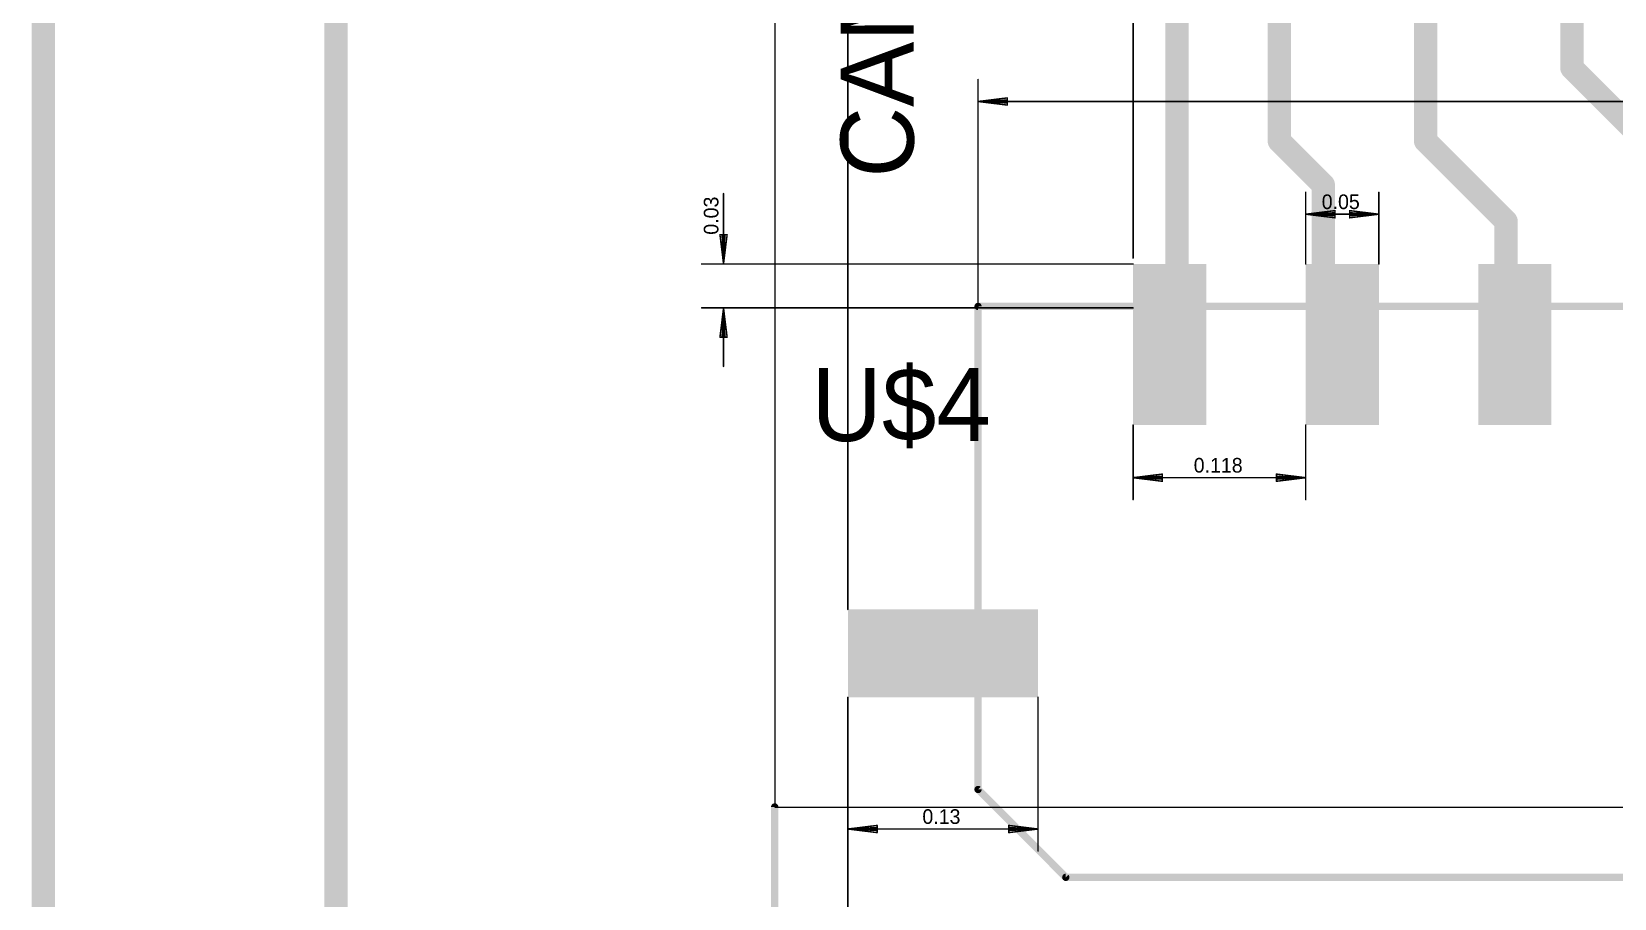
# Model space of a CAD drawing. Extents: x -0.51 to 2.89, y -0.85 to 2.71.
# Drawn here: x -0.508 to 0.574, y -0.062 to 0.53 of the extents above; entities that cross this region are included whole.
import ezdxf

# ---------------------------------------------------------------- set-up
doc = ezdxf.new("R2010")
doc.units = 0
for name, color, linetype in [('1', 22, 'CONTINUOUS'), ('16', 175, 'CONTINUOUS'), ('20', 7, 'CONTINUOUS'), ('25', 253, 'CONTINUOUS'), ('27', 253, 'CONTINUOUS'), ('47', 253, 'CONTINUOUS'), ('51', 253, 'CONTINUOUS')]:
    doc.layers.add(name, color=color, linetype=linetype)

# ---------------------------------------------------------------- blocks, each defined once
blk = doc.blocks.new('RECT')
blk.add_solid([(-0.5, -0.5), (0.5, -0.5), (-0.5, 0.5), (0.5, 0.5)])

msp = doc.modelspace()

# ---------------------------------------------------------------- linework, layer by layer
at = {"layer": '1', "const_width": 0.016}
for points in [[(-0.5, 2.7), (-0.5, -0.3)], [(0.345, 1.07), (0.345, 0.455)], [(0.445, 1.07), (0.445, 0.455)], [(0.545, 1.07), (0.545, 0.505)], [(0.275, 0.85), (0.275, 0.321)], [(0.545, 0.505), (0.625, 0.425)], [(0.345, 0.455), (0.375, 0.425)], [(0.445, 0.455), (0.5, 0.4)], [(0.375, 0.425), (0.375, 0.329)], [(0.5, 0.4), (0.5, 0.322)], [(0.375, 0.329), (0.388, 0.316)], [(0.275, 0.321), (0.27, 0.316)], [(0.5, 0.322), (0.506, 0.316)]]:
    msp.add_lwpolyline(points, dxfattribs=at)
at = {"layer": '1', "const_width": 0.008}
for points in [[(0.541, 0.505, 1), (0.549, 0.505)], [(0.547828, 0.507828, 1), (0.542172, 0.502172)], [(0.341, 0.455, 1), (0.349, 0.455)], [(0.347828, 0.457828, 1), (0.342172, 0.452172)], [(0.441, 0.455, 1), (0.449, 0.455)], [(0.447828, 0.457828, 1), (0.442172, 0.452172)], [(0.379, 0.425, 1), (0.371, 0.425)], [(0.372172, 0.422172, 1), (0.377828, 0.427828)], [(0.504, 0.4, 1), (0.496, 0.4)], [(0.497172, 0.397172, 1), (0.502828, 0.402828)], [(0.377828, 0.331828, 1), (0.372172, 0.326172)], [(0.271, 0.321, 1), (0.279, 0.321)], [(0.277828, 0.318172, 1), (0.272172, 0.323828)], [(0.371, 0.329, 1), (0.379, 0.329)], [(0.496, 0.322, 1), (0.504, 0.322)], [(0.502828, 0.324828, 1), (0.497172, 0.319172)], [(0.267172, 0.318828, 1), (0.272828, 0.313172)], [(0.385172, 0.313172, 1), (0.390828, 0.318828)], [(0.503172, 0.313172, 1), (0.508828, 0.318828)]]:
    msp.add_lwpolyline(points, format="xyb", dxfattribs=at)
at = {"layer": '16', "const_width": 0.016}
msp.add_lwpolyline([(-0.3, 2.55), (-0.3, -0.2)], dxfattribs=at)
at = {"layer": '20'}
for p, q in [((0, 2.14), (0, 0)), ((0, 0), (1.25, 0))]:
    msp.add_line(p, q, dxfattribs=at)
at = {"layer": '47'}
for points, const_width in [([(0.05, 0.135), (0.05, 0.57)], 0.001), ([(0.245, 0.375), (0.245, 0.57)], 0.001), ([(0.139, 0.342), (0.139, 0.497)], 0.001), ([(0.139, 0.482), (0.159, 0.484456)], 0.001), ([(0.139, 0.482), (0.159, 0.483)], 0.001), ([(0.139, 0.482), (1.109, 0.482)], 0.001), ([(0.159, 0.479544), (0.139, 0.482)], 0.001), ([(0.159, 0.481), (0.139, 0.482)], 0.001), ([(0.159, 0.484456), (0.159, 0.479544)], 0.001), ([(-0.035, 0.371), (-0.035, 0.419113)], 0.001), ([(0.363, 0.371), (0.363, 0.42)], 0.001), ([(0.413, 0.371), (0.413, 0.42)], 0.001), ([(0.363, 0.405), (0.383, 0.407456)], 0.001), ([(0.363, 0.405), (0.383, 0.406)], 0.001), ([(0.363, 0.405), (0.413, 0.405)], 0.001), ([(0.383, 0.402544), (0.363, 0.405)], 0.001), ([(0.383, 0.404), (0.363, 0.405)], 0.001), ([(0.383, 0.407456), (0.383, 0.402544)], 0.001), ([(0.413, 0.405), (0.393, 0.407456)], 0.001), ([(0.393, 0.407456), (0.393, 0.402544)], 0.001), ([(0.413, 0.405), (0.393, 0.406)], 0.001), ([(0.393, 0.402544), (0.413, 0.405)], 0.001), ([(0.393, 0.404), (0.413, 0.405)], 0.001), ([(-0.035, 0.371), (-0.037456, 0.391)], 0.001), ([(-0.037456, 0.391), (-0.032544, 0.391)], 0.001), ([(-0.035, 0.371), (-0.036, 0.391)], 0.001), ([(-0.032544, 0.391), (-0.035, 0.371)], 0.001), ([(-0.034, 0.391), (-0.035, 0.371)], 0.001), ([(0.245, 0.371), (-0.05, 0.371)], 0.001), ([(0.245, 0.341), (-0.05, 0.341)], 0.001), ([(-0.035, 0.341), (-0.037456, 0.321)], 0.001), ([(-0.035, 0.341), (-0.036, 0.321)], 0.001), ([(-0.035, 0.341), (-0.035, 0.301)], 0.001), ([(-0.032544, 0.321), (-0.035, 0.341)], 0.001), ([(-0.034, 0.321), (-0.035, 0.341)], 0.001), ([(-0.037456, 0.321), (-0.032544, 0.321)], 0.001), ([(0.245, 0.261), (0.245, 0.21)], 0.001), ([(0.363, 0.261), (0.363, 0.21)], 0.001), ([(0.245, 0.225), (0.265, 0.227456)], 0.001), ([(0.265, 0.227456), (0.265, 0.222544)], 0.001), ([(0.363, 0.225), (0.343, 0.227456)], 0.001), ([(0.343, 0.227456), (0.343, 0.222544)], 0.001), ([(0.245, 0.225), (0.265, 0.226)], 0.001), ([(0.245, 0.225), (0.363, 0.225)], 0.001), ([(0.265, 0.222544), (0.245, 0.225)], 0.001), ([(0.265, 0.224), (0.245, 0.225)], 0.001), ([(0.363, 0.225), (0.343, 0.226)], 0.001), ([(0.343, 0.222544), (0.363, 0.225)], 0.001), ([(0.343, 0.224), (0.363, 0.225)], 0.001), ([(0.05, 0.075), (0.05, -0.03)], 0.001), ([(0.05, 0.075), (0.05, -0.21)], 0.001), ([(0.18, 0.075), (0.18, -0.03)], 0.001), ([(0, 0), (0, -0.846772)], 0.005118), ([(0.05, -0.015), (0.07, -0.012544)], 0.001), ([(0.05, -0.015), (0.07, -0.014)], 0.001), ([(0.05, -0.015), (0.18, -0.015)], 0.001), ([(0.07, -0.017456), (0.05, -0.015)], 0.001), ([(0.07, -0.016), (0.05, -0.015)], 0.001), ([(0.07, -0.012544), (0.07, -0.017456)], 0.001), ([(0.18, -0.015), (0.16, -0.012544)], 0.001), ([(0.16, -0.012544), (0.16, -0.017456)], 0.001), ([(0.18, -0.015), (0.16, -0.014)], 0.001), ([(0.16, -0.017456), (0.18, -0.015)], 0.001), ([(0.16, -0.016), (0.18, -0.015)], 0.001)]:
    msp.add_lwpolyline(points, dxfattribs=dict(at, const_width=const_width))
for points, const_width in [([(0.13925, 0.497, 1), (0.13875, 0.497)], 0.0005), ([(0.139, 0.48225, 1), (0.139, 0.48175)], 0.0005), ([(0.13903, 0.482248, 1), (0.13897, 0.481752)], 0.0005), ([(0.138988, 0.48225, 1), (0.139012, 0.48175)], 0.0005), ([(0.139012, 0.48225, 1), (0.138988, 0.48175)], 0.0005), ([(0.13897, 0.482248, 1), (0.13903, 0.481752)], 0.0005), ([(0.15925, 0.484456, 1), (0.15875, 0.484456)], 0.0005), ([(0.15875, 0.479544, 1), (0.15925, 0.479544)], 0.0005), ([(0.15903, 0.484208, 1), (0.15897, 0.484704)], 0.0005), ([(0.15897, 0.479296, 1), (0.15903, 0.479792)], 0.0005), ([(0.159012, 0.48275, 1), (0.158988, 0.48325)], 0.0005), ([(0.158988, 0.48075, 1), (0.159012, 0.48125)], 0.0005), ([(-0.03475, 0.419113, 1), (-0.03525, 0.419113)], 0.0005), ([(0.36325, 0.42, 1), (0.36275, 0.42)], 0.0005), ([(0.41325, 0.42, 1), (0.41275, 0.42)], 0.0005), ([(0.363, 0.40525, 1), (0.363, 0.40475)], 0.0005), ([(0.36303, 0.405248, 1), (0.36297, 0.404752)], 0.0005), ([(0.362988, 0.40525, 1), (0.363012, 0.40475)], 0.0005), ([(0.363012, 0.40525, 1), (0.362988, 0.40475)], 0.0005), ([(0.36297, 0.405248, 1), (0.36303, 0.404752)], 0.0005), ([(0.38325, 0.407456, 1), (0.38275, 0.407456)], 0.0005), ([(0.38275, 0.402544, 1), (0.38325, 0.402544)], 0.0005), ([(0.38303, 0.407208, 1), (0.38297, 0.407704)], 0.0005), ([(0.38297, 0.402296, 1), (0.38303, 0.402792)], 0.0005), ([(0.383012, 0.40575, 1), (0.382988, 0.40625)], 0.0005), ([(0.382988, 0.40375, 1), (0.383012, 0.40425)], 0.0005), ([(0.39303, 0.407704, 1), (0.39297, 0.407208)], 0.0005), ([(0.39325, 0.407456, 1), (0.39275, 0.407456)], 0.0005), ([(0.393012, 0.40625, 1), (0.392988, 0.40575)], 0.0005), ([(0.392988, 0.40425, 1), (0.393012, 0.40375)], 0.0005), ([(0.39297, 0.402792, 1), (0.39303, 0.402296)], 0.0005), ([(0.39275, 0.402544, 1), (0.39325, 0.402544)], 0.0005), ([(0.41303, 0.404752, 1), (0.41297, 0.405248)], 0.0005), ([(0.41297, 0.404752, 1), (0.41303, 0.405248)], 0.0005), ([(0.412988, 0.40475, 1), (0.413012, 0.40525)], 0.0005), ([(0.413012, 0.40475, 1), (0.412988, 0.40525)], 0.0005), ([(0.413, 0.40475, 1), (0.413, 0.40525)], 0.0005), ([(-0.037208, 0.39103, 1), (-0.037704, 0.39097)], 0.0005), ([(-0.037456, 0.39125, 1), (-0.037456, 0.39075)], 0.0005), ([(-0.03575, 0.391012, 1), (-0.03625, 0.390988)], 0.0005), ([(-0.03375, 0.390988, 1), (-0.03425, 0.391012)], 0.0005), ([(-0.032296, 0.39097, 1), (-0.032792, 0.39103)], 0.0005), ([(-0.032544, 0.39075, 1), (-0.032544, 0.39125)], 0.0005), ([(-0.05, 0.37125, 1), (-0.05, 0.37075)], 0.0005), ([(-0.035248, 0.37103, 1), (-0.034752, 0.37097)], 0.0005), ([(-0.03525, 0.370988, 1), (-0.03475, 0.371012)], 0.0005), ([(-0.03525, 0.371012, 1), (-0.03475, 0.370988)], 0.0005), ([(-0.03525, 0.371, 1), (-0.03475, 0.371)], 0.0005), ([(-0.035248, 0.37097, 1), (-0.034752, 0.37103)], 0.0005), ([(0.24475, 0.375, 1), (0.24525, 0.375)], 0.0005), ([(0.245, 0.37075, 1), (0.245, 0.37125)], 0.0005), ([(0.36275, 0.371, 1), (0.36325, 0.371)], 0.0005), ([(0.41275, 0.371, 1), (0.41325, 0.371)], 0.0005), ([(-0.05, 0.34125, 1), (-0.05, 0.34075)], 0.0005), ([(-0.03475, 0.341, 1), (-0.03525, 0.341)], 0.0005), ([(-0.034752, 0.34103, 1), (-0.035248, 0.34097)], 0.0005), ([(-0.03475, 0.340988, 1), (-0.03525, 0.341012)], 0.0005), ([(-0.03475, 0.341012, 1), (-0.03525, 0.340988)], 0.0005), ([(-0.034752, 0.34097, 1), (-0.035248, 0.34103)], 0.0005), ([(0.13875, 0.342, 1), (0.13925, 0.342)], 0.0005), ([(0.245, 0.34075, 1), (0.245, 0.34125)], 0.0005), ([(-0.037456, 0.32125, 1), (-0.037456, 0.32075)], 0.0005), ([(-0.037704, 0.32103, 1), (-0.037208, 0.32097)], 0.0005), ([(-0.03625, 0.321012, 1), (-0.03575, 0.320988)], 0.0005), ([(-0.03425, 0.320988, 1), (-0.03375, 0.321012)], 0.0005), ([(-0.032792, 0.32097, 1), (-0.032296, 0.32103)], 0.0005), ([(-0.032544, 0.32075, 1), (-0.032544, 0.32125)], 0.0005), ([(-0.03525, 0.301, 1), (-0.03475, 0.301)], 0.0005), ([(0.24525, 0.261, 1), (0.24475, 0.261)], 0.0005), ([(0.36325, 0.261, 1), (0.36275, 0.261)], 0.0005), ([(0.26525, 0.227456, 1), (0.26475, 0.227456)], 0.0005), ([(0.26503, 0.227208, 1), (0.26497, 0.227704)], 0.0005), ([(0.34303, 0.227704, 1), (0.34297, 0.227208)], 0.0005), ([(0.34325, 0.227456, 1), (0.34275, 0.227456)], 0.0005), ([(0.245, 0.22525, 1), (0.245, 0.22475)], 0.0005), ([(0.24503, 0.225248, 1), (0.24497, 0.224752)], 0.0005), ([(0.244988, 0.22525, 1), (0.245012, 0.22475)], 0.0005), ([(0.245012, 0.22525, 1), (0.244988, 0.22475)], 0.0005), ([(0.24497, 0.225248, 1), (0.24503, 0.224752)], 0.0005), ([(0.26475, 0.222544, 1), (0.26525, 0.222544)], 0.0005), ([(0.26497, 0.222296, 1), (0.26503, 0.222792)], 0.0005), ([(0.265012, 0.22575, 1), (0.264988, 0.22625)], 0.0005), ([(0.264988, 0.22375, 1), (0.265012, 0.22425)], 0.0005), ([(0.343012, 0.22625, 1), (0.342988, 0.22575)], 0.0005), ([(0.342988, 0.22425, 1), (0.343012, 0.22375)], 0.0005), ([(0.34297, 0.222792, 1), (0.34303, 0.222296)], 0.0005), ([(0.34275, 0.222544, 1), (0.34325, 0.222544)], 0.0005), ([(0.36303, 0.224752, 1), (0.36297, 0.225248)], 0.0005), ([(0.36297, 0.224752, 1), (0.36303, 0.225248)], 0.0005), ([(0.362988, 0.22475, 1), (0.363012, 0.22525)], 0.0005), ([(0.363012, 0.22475, 1), (0.362988, 0.22525)], 0.0005), ([(0.363, 0.22475, 1), (0.363, 0.22525)], 0.0005), ([(0.24475, 0.21, 1), (0.24525, 0.21)], 0.0005), ([(0.36275, 0.21, 1), (0.36325, 0.21)], 0.0005), ([(0.04975, 0.135, 1), (0.05025, 0.135)], 0.0005), ([(0.05025, 0.075, 1), (0.04975, 0.075)], 0.0005), ([(0.05025, 0.075, 1), (0.04975, 0.075)], 0.0005), ([(0.18025, 0.075, 1), (0.17975, 0.075)], 0.0005), ([(0.00128, 0, 1), (-0.00128, 0)], 0.002559), ([(0.05, -0.01475, 1), (0.05, -0.01525)], 0.0005), ([(0.05003, -0.014752, 1), (0.04997, -0.015248)], 0.0005), ([(0.049988, -0.01475, 1), (0.050012, -0.01525)], 0.0005), ([(0.050012, -0.01475, 1), (0.049988, -0.01525)], 0.0005), ([(0.04997, -0.014752, 1), (0.05003, -0.015248)], 0.0005), ([(0.07025, -0.012544, 1), (0.06975, -0.012544)], 0.0005), ([(0.06975, -0.017456, 1), (0.07025, -0.017456)], 0.0005), ([(0.07003, -0.012792, 1), (0.06997, -0.012296)], 0.0005), ([(0.06997, -0.017704, 1), (0.07003, -0.017208)], 0.0005), ([(0.070012, -0.01425, 1), (0.069988, -0.01375)], 0.0005), ([(0.069988, -0.01625, 1), (0.070012, -0.01575)], 0.0005), ([(0.16003, -0.012296, 1), (0.15997, -0.012792)], 0.0005), ([(0.16025, -0.012544, 1), (0.15975, -0.012544)], 0.0005), ([(0.160012, -0.01375, 1), (0.159988, -0.01425)], 0.0005), ([(0.159988, -0.01575, 1), (0.160012, -0.01625)], 0.0005), ([(0.15997, -0.017208, 1), (0.16003, -0.017704)], 0.0005), ([(0.15975, -0.017456, 1), (0.16025, -0.017456)], 0.0005), ([(0.18003, -0.015248, 1), (0.17997, -0.014752)], 0.0005), ([(0.17997, -0.015248, 1), (0.18003, -0.014752)], 0.0005), ([(0.179988, -0.01525, 1), (0.180012, -0.01475)], 0.0005), ([(0.180012, -0.01525, 1), (0.179988, -0.01475)], 0.0005), ([(0.18, -0.01525, 1), (0.18, -0.01475)], 0.0005), ([(0.04975, -0.03, 1), (0.05025, -0.03)], 0.0005), ([(0.17975, -0.03, 1), (0.18025, -0.03)], 0.0005)]:
    msp.add_lwpolyline(points, format="xyb", dxfattribs=dict(at, const_width=const_width))
at = {"layer": '51', "const_width": 0.005}
for points in [[(0.139, 0.342), (1.109, 0.342)], [(0.139, 0.342), (0.139, 0.012)], [(0.139, 0.012), (0.199, -0.048)], [(0.199, -0.048), (1.049, -0.048)]]:
    msp.add_lwpolyline(points, dxfattribs=at)
at = {"layer": '51', "const_width": 0.0025}
for points in [[(0.139, 0.34325, 1), (0.139, 0.34075)], [(0.14025, 0.342, 1), (0.13775, 0.342)], [(0.139884, 0.012884, 1), (0.138116, 0.011116)], [(0.13775, 0.012, 1), (0.14025, 0.012)], [(0.199, -0.04675, 1), (0.199, -0.04925)], [(0.198116, -0.048884, 1), (0.199884, -0.047116)]]:
    msp.add_lwpolyline(points, format="xyb", dxfattribs=at)

# ---------------------------------------------------------------- block references
at = {"layer": '1', "xscale": 0.11, "yscale": 0.05, "rotation": 90}
for p in [(0.27, 0.316), (0.388, 0.316), (0.506, 0.316)]:
    msp.add_blockref('RECT', p, dxfattribs=at)
at = {"layer": '1', "xscale": 0.13, "yscale": 0.06}
msp.add_blockref('RECT', (0.115, 0.105), dxfattribs=at)

# ---------------------------------------------------------------- texts
at = {"layer": '25'}
msp.add_text('U$4', height=0.05, dxfattribs=at).set_placement((0.025, 0.25))
at = {"layer": '27'}
msp.add_text('CAMERA_BREAKOUT', height=0.05, rotation=90, dxfattribs=at).set_placement((0.095, 0.43))
at = {"layer": '47'}
msp.add_text('0.03', height=0.01, rotation=90, dxfattribs=at).set_placement((-0.0385, 0.391))
for s, p in [('0.05', (0.373944, 0.4085)), ('0.118', (0.286429, 0.2285)), ('0.13', (0.100944, -0.0115))]:
    msp.add_text(s, height=0.01, dxfattribs=at).set_placement(p)

doc.saveas('drawing.dxf')
